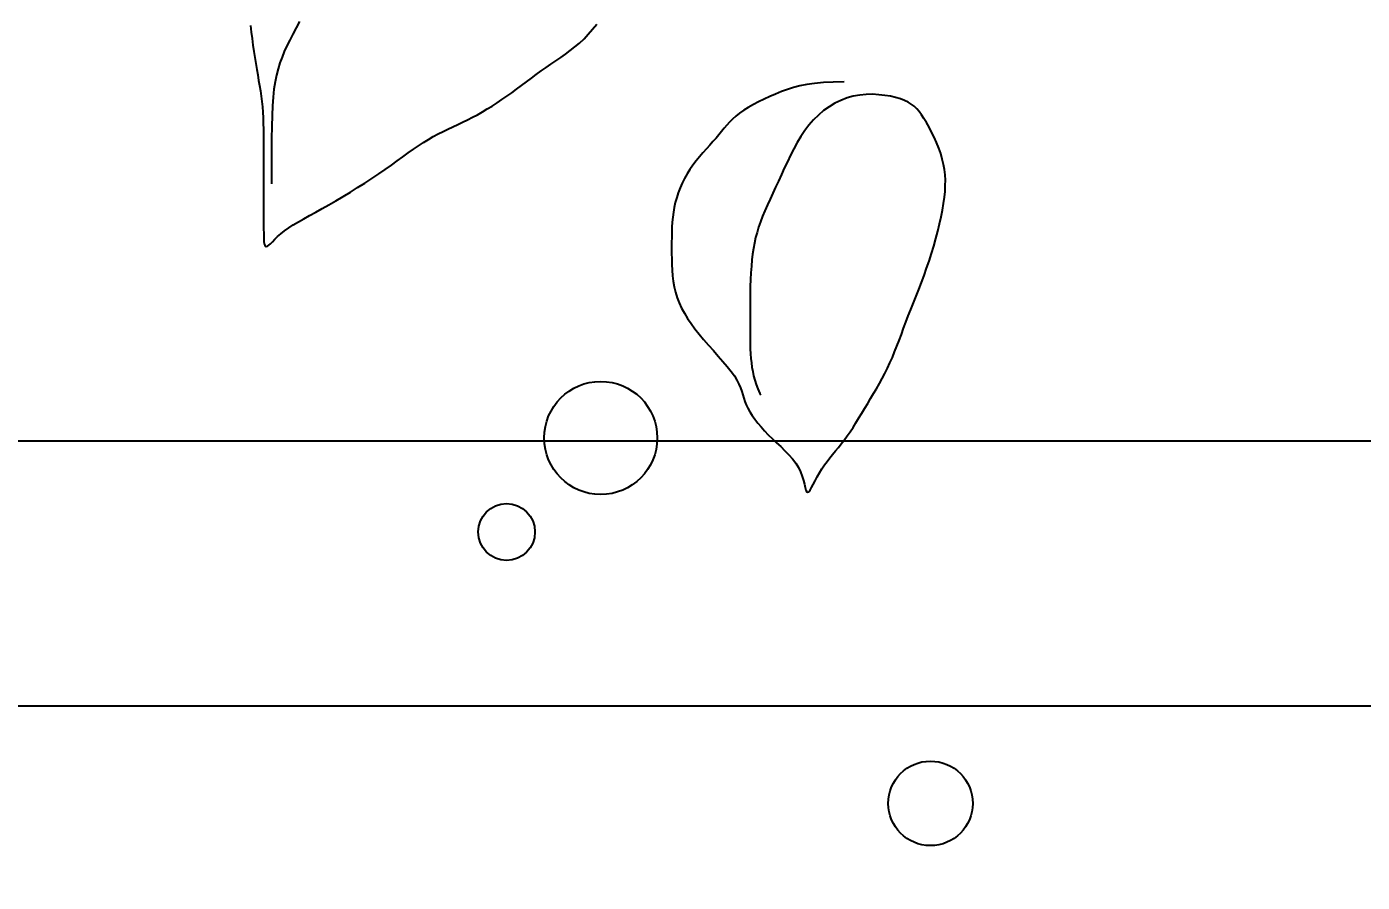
# Model space of a CAD drawing. Header units: inches. Extents: x 452443 to 881249, y 975131 to 1198310.
# Drawn here: x 566750 to 567759, y 1073903 to 1074549 of the extents above; entities that cross this region are included whole.
import ezdxf

# ---------------------------------------------------------------- set-up
doc = ezdxf.new("R2010")
doc.units = ezdxf.units.IN
doc.header["$LTSCALE"] = 3.5
doc.header["$MEASUREMENT"] = 0
for name, color, linetype in [('Net thay', 140, 'Continuous'), ('Q-CAY', 94, 'Continuous'), ('thuocdo', 3, 'Continuous')]:
    doc.layers.add(name, color=color, linetype=linetype)
doc.styles.add('romand', font='romand.shx')
doc.dimstyles.new('TL100', dxfattribs={"dimscale": 100, "dimtxt": 2.5, "dimasz": 2, "dimexe": 2, "dimexo": 1, "dimgap": 1, "dimtad": 1, "dimdec": 0, "dimzin": 0, "dimdsep": 46, "dimtxsty": 'romand', "dimblk": 'ARCHTICK', "dimcen": 2, "dimdle": 2, "dimclrd": 256, "dimclre": 256, "dimclrt": 7, "dimadec": 0, "dimazin": 0, "dimtfac": 0.004, "dimtdec": 0, "dimtmove": 2, "dimatfit": 3, "dimfxl": 1, "dimtolj": 1, "dimtzin": 0, "dimlwd": 20, "dimlwe": 20, "dimarcsym": 1})

# ---------------------------------------------------------------- blocks, each defined once
blk = doc.blocks.new('mb-cay30')
for p, q in [((-886.3, -400.5), (-888.8, -405.3)), ((-664.8, -406.4), (-661.7, -402.5)), ((-923.3, -403.6), (-922.7, -408.5)), ((-922.7, -408.5), (-922.1, -413.4)), ((-922.1, -413.4), (-921.5, -418.3)), ((-891.3, -410), (-893.6, -414.6)), ((-888.8, -405.3), (-891.3, -410)), ((-674.7, -416.8), (-671.3, -413.6)), ((-671.3, -413.6), (-668.1, -410.1)), ((-668.1, -410.1), (-664.8, -406.4)), ((-921.5, -418.3), (-920.7, -423.1)), ((-920.7, -423.1), (-920, -427.8)), ((-897.7, -423.2), (-899.4, -427.4)), ((-895.7, -418.9), (-897.7, -423.2)), ((-893.6, -414.6), (-895.7, -418.9)), ((-685.3, -425.2), (-681.7, -422.5)), ((-681.7, -422.5), (-678.2, -419.7)), ((-678.2, -419.7), (-674.7, -416.8)), ((-920, -427.8), (-919.3, -432.3)), ((-919.3, -432.3), (-918.5, -436.7)), ((-901, -431.8), (-902.4, -436.3)), ((-899.4, -427.4), (-901, -431.8)), ((-700, -435.3), (-696.3, -432.7)), ((-696.3, -432.7), (-692.6, -430.2)), ((-692.6, -430.2), (-688.9, -427.7)), ((-688.9, -427.7), (-685.3, -425.2)), ((-918.5, -436.7), (-917.8, -440.9)), ((-917.8, -440.9), (-917.1, -445)), ((-903.6, -441), (-904.6, -446.1)), ((-902.4, -436.3), (-903.6, -441)), ((-714.8, -446.1), (-711.1, -443.4)), ((-711.1, -443.4), (-707.4, -440.6)), ((-707.4, -440.6), (-703.7, -437.9)), ((-703.7, -437.9), (-700, -435.3)), ((-917.1, -445), (-916.4, -449)), ((-916.4, -449), (-915.8, -452.9)), ((-915.8, -452.9), (-915.3, -456.9)), ((-905.5, -451.6), (-906.1, -457.6)), ((-904.6, -446.1), (-905.5, -451.6)), ((-725.9, -454.4), (-722.2, -451.7)), ((-722.2, -451.7), (-718.5, -448.9)), ((-718.5, -448.9), (-714.8, -446.1)), ((-522.2, -453.5), (-526.6, -455.3)), ((-517.7, -451.9), (-522.2, -453.5)), ((-513.1, -450.5), (-517.7, -451.9)), ((-508.2, -449.2), (-513.1, -450.5)), ((-502.9, -448.2), (-508.2, -449.2)), ((-497.1, -447.3), (-502.9, -448.2)), ((-490.5, -446.7), (-497.1, -447.3)), ((-483.1, -446.3), (-490.5, -446.7)), ((-474.8, -446.1), (-483.1, -446.3)), ((-915.3, -456.9), (-914.8, -460.9)), ((-914.8, -460.9), (-914.3, -464.9)), ((-906.1, -457.6), (-906.6, -464.2)), ((-740.7, -464.4), (-737, -462)), ((-737, -462), (-733.3, -459.5)), ((-733.3, -459.5), (-729.6, -457)), ((-729.6, -457), (-725.9, -454.4)), ((-543.4, -463.2), (-547.2, -465.4)), ((-539.5, -461.1), (-543.4, -463.2)), ((-535.3, -459.1), (-539.5, -461.1)), ((-531, -457.1), (-535.3, -459.1)), ((-526.6, -455.3), (-531, -457.1)), ((-481.8, -462.3), (-486.1, -464.9)), ((-477.3, -460.1), (-481.8, -462.3)), ((-472.6, -458.3), (-477.3, -460.1)), ((-467.9, -457), (-472.6, -458.3)), ((-463, -456.1), (-467.9, -457)), ((-458.1, -455.6), (-463, -456.1)), ((-453.3, -455.5), (-458.1, -455.6)), ((-448.6, -455.8), (-453.3, -455.5)), ((-444.1, -456.3), (-448.6, -455.8)), ((-439.8, -457), (-444.1, -456.3)), ((-435.9, -457.9), (-439.8, -457)), ((-432.3, -459), (-435.9, -457.9)), ((-429.2, -460.1), (-432.3, -459)), ((-426.5, -461.4), (-429.2, -460.1)), ((-424.1, -462.9), (-426.5, -461.4)), ((-421.9, -464.5), (-424.1, -462.9)), ((-914.3, -464.9), (-914, -469)), ((-914, -469), (-913.8, -473.2)), ((-913.8, -473.2), (-913.6, -477.5)), ((-906.9, -471.6), (-907.2, -479.8)), ((-906.6, -464.2), (-906.9, -471.6)), ((-759.3, -474.8), (-755.6, -472.9)), ((-755.6, -472.9), (-751.8, -470.9)), ((-751.8, -470.9), (-748.1, -468.8)), ((-748.1, -468.8), (-744.4, -466.6)), ((-744.4, -466.6), (-740.7, -464.4)), ((-556.6, -472), (-559.1, -474.3)), ((-553.8, -469.8), (-556.6, -472)), ((-550.7, -467.6), (-553.8, -469.8)), ((-547.2, -465.4), (-550.7, -467.6)), ((-494.3, -471.2), (-498, -474.8)), ((-490.3, -467.8), (-494.3, -471.2)), ((-486.1, -464.9), (-490.3, -467.8)), ((-420, -466.4), (-421.9, -464.5)), ((-418.1, -468.5), (-420, -466.4)), ((-416.3, -471), (-418.1, -468.5)), ((-414.5, -473.8), (-416.3, -471)), ((-412.6, -476.9), (-414.5, -473.8)), ((-913.6, -477.5), (-913.5, -481.8)), ((-913.5, -481.8), (-913.4, -486.2)), ((-907.2, -479.8), (-907.3, -488.9)), ((-781.5, -485.4), (-777.8, -483.6)), ((-777.8, -483.6), (-774.1, -481.8)), ((-774.1, -481.8), (-770.4, -480.1)), ((-770.4, -480.1), (-766.7, -478.3)), ((-766.7, -478.3), (-763, -476.6)), ((-763, -476.6), (-759.3, -474.8)), ((-567.4, -483.6), (-569.4, -486)), ((-565.4, -481.2), (-567.4, -483.6)), ((-563.4, -478.8), (-565.4, -481.2)), ((-561.3, -476.5), (-563.4, -478.8)), ((-559.1, -474.3), (-561.3, -476.5)), ((-504.6, -482.9), (-507.6, -487.3)), ((-501.4, -478.7), (-504.6, -482.9)), ((-498, -474.8), (-501.4, -478.7)), ((-410.7, -480.4), (-412.6, -476.9)), ((-408.8, -484.1), (-410.7, -480.4)), ((-406.9, -488), (-408.8, -484.1)), ((-913.4, -486.2), (-913.4, -490.6)), ((-913.4, -490.6), (-913.4, -495)), ((-907.3, -488.9), (-907.4, -499.1)), ((-796.3, -494.4), (-792.6, -491.9)), ((-792.6, -491.9), (-788.9, -489.6)), ((-788.9, -489.6), (-785.2, -487.4)), ((-785.2, -487.4), (-781.5, -485.4)), ((-576.3, -493.9), (-578.9, -496.8)), ((-573.9, -491.2), (-576.3, -493.9)), ((-571.6, -488.6), (-573.9, -491.2)), ((-569.4, -486), (-571.6, -488.6)), ((-510.4, -492), (-512.9, -496.7)), ((-507.6, -487.3), (-510.4, -492)), ((-405.1, -492), (-406.9, -488)), ((-403.4, -496.1), (-405.1, -492)), ((-913.4, -495), (-913.4, -499.4)), ((-913.4, -499.4), (-913.4, -503.9)), ((-913.4, -503.9), (-913.4, -508.3)), ((-907.4, -499.1), (-907.4, -510.5)), ((-812.4, -505.8), (-808.1, -502.7)), ((-808.1, -502.7), (-804.1, -499.8)), ((-804.1, -499.8), (-800.2, -497)), ((-800.2, -497), (-796.3, -494.4)), ((-584, -502.7), (-586.6, -505.8)), ((-581.5, -499.7), (-584, -502.7)), ((-578.9, -496.8), (-581.5, -499.7)), ((-515.4, -501.6), (-517.7, -506.5)), ((-512.9, -496.7), (-515.4, -501.6)), ((-401.9, -500.3), (-403.4, -496.1)), ((-400.7, -504.4), (-401.9, -500.3)), ((-399.7, -508.4), (-400.7, -504.4)), ((-913.4, -508.3), (-913.4, -512.7)), ((-913.4, -512.7), (-913.4, -517)), ((-907.4, -510.5), (-907.4, -523.1)), ((-826.4, -515.6), (-821.5, -512.3)), ((-821.5, -512.3), (-816.8, -509)), ((-816.8, -509), (-812.4, -505.8)), ((-591.3, -512.3), (-593.5, -515.6)), ((-589, -509), (-591.3, -512.3)), ((-586.6, -505.8), (-589, -509)), ((-520, -511.4), (-522.2, -516.2)), ((-517.7, -506.5), (-520, -511.4)), ((-399, -512.4), (-399.7, -508.4)), ((-398.6, -516.4), (-399, -512.4)), ((-913.4, -517), (-913.4, -521.2)), ((-913.4, -521.2), (-913.4, -525.2)), ((-842.4, -526), (-836.9, -522.5)), ((-836.9, -522.5), (-831.6, -519.1)), ((-831.6, -519.1), (-826.4, -515.6)), ((-597.2, -522.6), (-598.7, -526.2)), ((-595.4, -519.1), (-597.2, -522.6)), ((-593.5, -515.6), (-595.4, -519.1)), ((-524.4, -521), (-526.6, -525.7)), ((-522.2, -516.2), (-524.4, -521)), ((-398.3, -520.4), (-398.6, -516.4)), ((-398.6, -528.8), (-398.4, -524.5)), ((-398.4, -524.5), (-398.3, -520.4)), ((-913.4, -525.2), (-913.4, -529.2)), ((-913.4, -529.2), (-913.4, -533)), ((-913.4, -533), (-913.4, -536.6)), ((-858.7, -535.9), (-853.3, -532.7)), ((-853.3, -532.7), (-847.8, -529.4)), ((-847.8, -529.4), (-842.4, -526)), ((-601.3, -533.5), (-602.4, -537.2)), ((-600.1, -529.8), (-601.3, -533.5)), ((-598.7, -526.2), (-600.1, -529.8)), ((-528.8, -530.2), (-530.8, -534.7)), ((-526.6, -525.7), (-528.8, -530.2)), ((-399.7, -537.9), (-399.1, -533.2)), ((-399.1, -533.2), (-398.6, -528.8)), ((-913.4, -536.6), (-913.4, -540)), ((-913.4, -540), (-913.4, -543.3)), ((-913.4, -543.3), (-913.4, -546.4)), ((-878.6, -547.1), (-873.9, -544.5)), ((-873.9, -544.5), (-869.1, -541.8)), ((-869.1, -541.8), (-864, -538.9)), ((-864, -538.9), (-858.7, -535.9)), ((-603.8, -544.6), (-604.3, -548.3)), ((-603.2, -540.9), (-603.8, -544.6)), ((-602.4, -537.2), (-603.2, -540.9)), ((-534.7, -543.4), (-536.4, -547.6)), ((-532.8, -539.1), (-534.7, -543.4)), ((-530.8, -534.7), (-532.8, -539.1)), ((-401.5, -548), (-400.5, -542.9)), ((-400.5, -542.9), (-399.7, -537.9)), ((-913.4, -546.4), (-913.4, -549.4)), ((-913.4, -549.4), (-913.4, -552.3)), ((-913.4, -552.3), (-913.4, -555)), ((-894.4, -556.4), (-890.9, -554.2)), ((-890.9, -554.2), (-887.1, -551.9)), ((-887.1, -551.9), (-883, -549.5)), ((-883, -549.5), (-878.6, -547.1)), ((-604.7, -552), (-604.9, -555.8)), ((-604.3, -548.3), (-604.7, -552)), ((-538, -551.7), (-539.4, -555.8)), ((-536.4, -547.6), (-538, -551.7)), ((-404, -558.9), (-402.7, -553.4)), ((-402.7, -553.4), (-401.5, -548)), ((-913.4, -555), (-913.4, -557.7)), ((-913.4, -557.7), (-913.3, -560.2)), ((-913.3, -560.2), (-913.3, -562.6)), ((-913.3, -562.6), (-913.2, -564.8)), ((-913.2, -564.8), (-913.1, -566.7)), ((-904.9, -565), (-902.8, -563)), ((-902.8, -563), (-900.3, -560.9)), ((-900.3, -560.9), (-897.5, -558.7)), ((-897.5, -558.7), (-894.4, -556.4)), ((-605.1, -563.5), (-605.2, -567.5)), ((-604.9, -555.8), (-605.1, -559.6)), ((-605.1, -559.6), (-605.1, -563.5)), ((-541.7, -563.7), (-542.6, -567.8)), ((-540.6, -559.8), (-541.7, -563.7)), ((-539.4, -555.8), (-540.6, -559.8)), ((-407.1, -570.1), (-405.5, -564.5)), ((-405.5, -564.5), (-404, -558.9)), ((-913.1, -566.7), (-912.9, -568.3)), ((-912.9, -568.3), (-912.5, -569.5)), ((-912.5, -569.5), (-912, -570.2)), ((-912, -570.2), (-911.4, -570.5)), ((-911.4, -570.5), (-910.5, -570.2)), ((-910.5, -570.2), (-909.5, -569.5)), ((-909.5, -569.5), (-908.2, -568.3)), ((-908.2, -568.3), (-906.7, -566.8)), ((-906.7, -566.8), (-904.9, -565)), ((-605.2, -567.5), (-605.2, -571.5)), ((-605.2, -571.5), (-605.2, -575.6)), ((-543.3, -571.9), (-544, -576.2)), ((-542.6, -567.8), (-543.3, -571.9)), ((-408.8, -575.8), (-407.1, -570.1)), ((-605.2, -575.6), (-605.1, -579.8)), ((-605.1, -579.8), (-605, -584)), ((-605, -584), (-604.8, -588.3)), ((-544.5, -580.6), (-544.9, -585.3)), ((-544, -576.2), (-544.5, -580.6)), ((-412.5, -586.9), (-410.6, -581.4)), ((-410.6, -581.4), (-408.8, -575.8)), ((-604.8, -588.3), (-604.4, -592.5)), ((-604.4, -592.5), (-603.9, -596.7)), ((-545.2, -590.2), (-545.5, -595.4)), ((-544.9, -585.3), (-545.2, -590.2)), ((-416.4, -597.6), (-414.4, -592.3)), ((-414.4, -592.3), (-412.5, -586.9)), ((-603.9, -596.7), (-603.2, -600.9)), ((-603.2, -600.9), (-602.2, -605)), ((-602.2, -605), (-600.9, -609.1)), ((-545.7, -600.7), (-545.8, -606)), ((-545.5, -595.4), (-545.7, -600.7)), ((-420.5, -608), (-418.5, -602.8)), ((-418.5, -602.8), (-416.4, -597.6)), ((-600.9, -609.1), (-599.4, -613)), ((-599.4, -613), (-597.6, -616.9)), ((-545.8, -611.4), (-545.9, -616.7)), ((-545.8, -606), (-545.8, -611.4)), ((-424.5, -617.9), (-422.5, -613)), ((-422.5, -613), (-420.5, -608)), ((-597.6, -616.9), (-595.5, -620.8)), ((-595.5, -620.8), (-593.2, -624.7)), ((-593.2, -624.7), (-590.5, -628.6)), ((-545.9, -616.7), (-545.9, -621.8)), ((-545.9, -621.8), (-545.9, -626.8)), ((-428.2, -627.6), (-426.4, -622.8)), ((-426.4, -622.8), (-424.5, -617.9)), ((-590.5, -628.6), (-587.6, -632.6)), ((-587.6, -632.6), (-584.4, -636.6)), ((-545.9, -626.8), (-545.9, -631.4)), ((-545.9, -631.4), (-545.9, -635.8)), ((-431.6, -636.8), (-429.9, -632.2)), ((-429.9, -632.2), (-428.2, -627.6)), ((-584.4, -636.6), (-581, -640.7)), ((-581, -640.7), (-577.3, -644.9)), ((-577.3, -644.9), (-573.6, -649)), ((-545.9, -635.8), (-545.8, -640)), ((-545.8, -640), (-545.8, -644)), ((-545.8, -644), (-545.7, -647.8)), ((-435, -645.7), (-433.3, -641.3)), ((-433.3, -641.3), (-431.6, -636.8)), ((-573.6, -649), (-570, -653.2)), ((-570, -653.2), (-566.4, -657.2)), ((-545.7, -647.8), (-545.5, -651.5)), ((-545.5, -651.5), (-545.2, -655)), ((-545.2, -655), (-544.9, -658.3)), ((-440.2, -658.3), (-438.4, -654.2)), ((-438.4, -654.2), (-436.7, -650)), ((-436.7, -650), (-435, -645.7)), ((-566.4, -657.2), (-563.2, -661)), ((-563.2, -661), (-560.2, -664.7)), ((-560.2, -664.7), (-557.7, -668.2)), ((-544.9, -658.3), (-544.5, -661.6)), ((-544.5, -661.6), (-543.9, -664.9)), ((-543.9, -664.9), (-543.2, -668.1)), ((-444.1, -666.3), (-442.1, -662.4)), ((-442.1, -662.4), (-440.2, -658.3)), ((-557.7, -668.2), (-555.8, -671.4)), ((-555.8, -671.4), (-554.3, -674.4)), ((-554.3, -674.4), (-553.1, -677.2)), ((-543.2, -668.1), (-542.4, -671.3)), ((-542.4, -671.3), (-541.3, -674.6)), ((-541.3, -674.6), (-540, -677.9)), ((-450.4, -677.8), (-448.2, -674)), ((-448.2, -674), (-446.1, -670.2)), ((-446.1, -670.2), (-444.1, -666.3)), ((-553.1, -677.2), (-552.2, -679.8)), ((-552.2, -679.8), (-551.4, -682.4)), ((-551.4, -682.4), (-550.7, -684.9)), ((-550.7, -684.9), (-549.8, -687.4)), ((-540, -677.9), (-538.4, -681.4)), ((-538.4, -681.4), (-537.8, -682.5)), ((-457, -688.9), (-454.8, -685.2)), ((-454.8, -685.2), (-452.6, -681.5)), ((-452.6, -681.5), (-450.4, -677.8)), ((-549.8, -687.4), (-548.9, -689.9)), ((-548.9, -689.9), (-547.6, -692.6)), ((-547.6, -692.6), (-546.1, -695.3)), ((-546.1, -695.3), (-544.3, -698.1)), ((-461.4, -696.3), (-459.2, -692.6)), ((-459.2, -692.6), (-457, -688.9)), ((-544.3, -698.1), (-542.3, -700.9)), ((-542.3, -700.9), (-540.1, -703.8)), ((-540.1, -703.8), (-537.6, -706.7)), ((-468.1, -707), (-465.9, -703.5)), ((-465.9, -703.5), (-463.7, -699.9)), ((-463.7, -699.9), (-461.4, -696.3)), ((-537.6, -706.7), (-534.9, -709.7)), ((-534.9, -709.7), (-532.1, -712.6)), ((-532.1, -712.6), (-529, -715.6)), ((-529, -715.6), (-525.9, -718.6)), ((-474.8, -716.6), (-472.6, -713.5)), ((-472.6, -713.5), (-470.3, -710.3)), ((-470.3, -710.3), (-468.1, -707)), ((-525.9, -718.6), (-522.7, -721.5)), ((-522.7, -721.5), (-519.6, -724.6)), ((-519.6, -724.6), (-516.6, -727.7)), ((-483.5, -727.4), (-481.4, -724.8)), ((-481.4, -724.8), (-479.2, -722.2)), ((-479.2, -722.2), (-477, -719.4)), ((-477, -719.4), (-474.8, -716.6)), ((-516.6, -727.7), (-513.9, -730.8)), ((-513.9, -730.8), (-511.4, -734)), ((-511.4, -734), (-509.3, -737.3)), ((-491.6, -738.3), (-489.7, -735.4)), ((-489.7, -735.4), (-487.7, -732.7)), ((-487.7, -732.7), (-485.6, -730)), ((-485.6, -730), (-483.5, -727.4)), ((-509.3, -737.3), (-507.7, -740.6)), ((-507.7, -740.6), (-506.5, -744)), ((-506.5, -744), (-505.5, -747.1)), ((-496.7, -747.4), (-495.1, -744.4)), ((-495.1, -744.4), (-493.4, -741.3)), ((-493.4, -741.3), (-491.6, -738.3)), ((-505.5, -747.1), (-504.8, -750)), ((-504.8, -750), (-504.2, -752.4)), ((-504.2, -752.4), (-503.7, -754.4)), ((-503.7, -754.4), (-503.1, -755.6)), ((-503.1, -755.6), (-502.4, -756)), ((-502.4, -756), (-501.6, -755.6)), ((-501.6, -755.6), (-500.6, -754.4)), ((-500.6, -754.4), (-499.4, -752.5)), ((-499.4, -752.5), (-498.1, -750.1)), ((-498.1, -750.1), (-496.7, -747.4))]:
    blk.add_line(p, q)
for centre, radius in [((-658.7, -715), 42.7), ((-729.8, -786), 21.4), ((-409.6, -990.9), 31.9)]:
    blk.add_circle(centre, radius)
blk = doc.blocks.new('_ArchTick')
at = {"color": 0, "linetype": 'ByBlock', "const_width": 0.15}
blk.add_lwpolyline([(-0.5, -0.5), (0.5, 0.5)], dxfattribs=at)
blk = doc.blocks.new('*D1822')
at = {"layer": 'DEFPOINTS', "color": 0}
for p in [(568552.3, 1075639.9), (564552.3, 1073583.9), (568552.3, 1072971.2)]:
    blk.add_point(p, dxfattribs=at)
at = {"layer": 'thuocdo', "lineweight": 20}
for p, q in [((568552.3, 1075539.9), (568552.3, 1072771.2)), ((564552.3, 1073483.9), (564552.3, 1072771.2)), ((564352.3, 1072971.2), (568752.3, 1072971.2))]:
    blk.add_line(p, q, dxfattribs=at)
at = {"layer": 'thuocdo', "lineweight": 20, "xscale": 200, "yscale": 200, "zscale": 200, "rotation": 180}
blk.add_blockref('_ArchTick', (564552.3, 1072971.2), dxfattribs=at)
at = {"layer": 'thuocdo', "lineweight": 20, "xscale": 200, "yscale": 200, "zscale": 200}
blk.add_blockref('_ArchTick', (568552.3, 1072971.2), dxfattribs=at)
at = {"layer": 'thuocdo', "color": 7, "insert": (566552.3, 1073196.2), "char_height": 250, "attachment_point": 5, "style": 'romand'}
blk.add_mtext('\\A1;4000', dxfattribs=at)
blk = doc.blocks.new('*D1836')
at = {"layer": 'DEFPOINTS', "color": 0}
for p in [(560552.3, 1075754.9), (589052.3, 1075754.9), (589052.3, 1072354.5)]:
    blk.add_point(p, dxfattribs=at)
at = {"layer": 'thuocdo', "lineweight": 20}
for p, q in [((560552.3, 1075654.9), (560552.3, 1072154.5)), ((589052.3, 1075654.9), (589052.3, 1072154.5)), ((560352.3, 1072354.5), (589252.3, 1072354.5))]:
    blk.add_line(p, q, dxfattribs=at)
at = {"layer": 'thuocdo', "lineweight": 20, "xscale": 200, "yscale": 200, "zscale": 200, "rotation": 180}
blk.add_blockref('_ArchTick', (560552.3, 1072354.5), dxfattribs=at)
at = {"layer": 'thuocdo', "lineweight": 20, "xscale": 200, "yscale": 200, "zscale": 200}
blk.add_blockref('_ArchTick', (589052.3, 1072354.5), dxfattribs=at)
at = {"layer": 'thuocdo', "color": 7, "insert": (574802.3, 1072579.5), "char_height": 250, "attachment_point": 5, "style": 'romand'}
blk.add_mtext('\\A1;28500', dxfattribs=at)

msp = doc.modelspace()

# ---------------------------------------------------------------- linework, layer by layer
at = {"layer": 'Net thay'}
msp.add_lwpolyline([(572002.3, 1076437.4, 0.214395), (565843.4, 1074036.5), (572552.3, 1074036.5), (572552.3, 1075886.5)], format="xyb", dxfattribs=at)
msp.add_lwpolyline([(566047, 1074236.5), (572352.3, 1074236.5), (572352.3, 1075886.5)], dxfattribs=at)
msp.add_arc((571593.4, 1068387.2), 8260.5, 87.16251, 136.29296, dxfattribs=at)

# ---------------------------------------------------------------- block references
at = {"layer": 'Q-CAY', "ltscale": 100}
msp.add_blockref('mb-cay30', (567842.3, 1074953.7), dxfattribs=at)

# ---------------------------------------------------------------- dimensions: what is measured, and where the dimension line sits
at = {"layer": 'thuocdo'}
for base, p1, p2, picture, middle in [((589052.3, 1072354.5), (560552.3, 1075754.9), (589052.3, 1075754.9), '*D1836', (574802.3, 1072579.5)), ((568552.3, 1072971.2), (564552.3, 1073583.9), (568552.3, 1075639.9), '*D1822', (566552.3, 1073196.2))]:
    dim = msp.add_linear_dim(base=base, p1=p1, p2=p2, dimstyle='TL100', override={"dimarcsym": 1}, dxfattribs=at)
    dim.commit()
    dim.dimension.update_dxf_attribs({"geometry": picture, "text_midpoint": middle})

doc.saveas('drawing.dxf')
